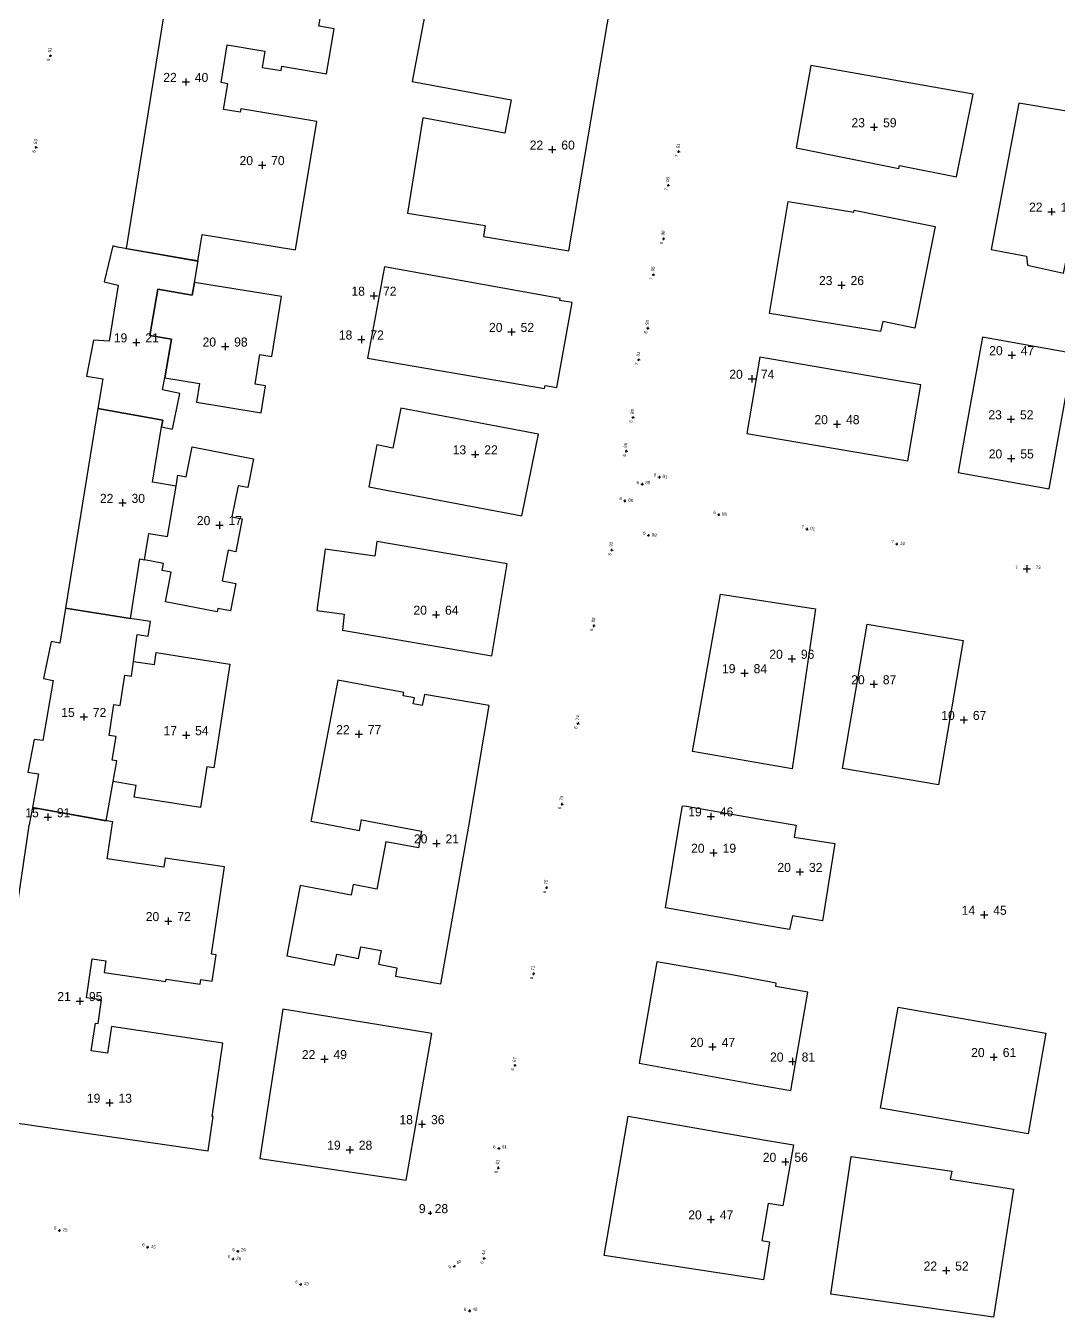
# Model space of a CAD drawing. Header units: inches. Extents: x 179019 to 255520, y 666000 to 809980.
# Drawn here: x 254936.8 to 255050.7, y 809316.3 to 809458.8 of the extents above; entities that cross this region are included whole.
import ezdxf
from ezdxf.enums import TextEntityAlignment as Align

# ---------------------------------------------------------------- set-up
doc = ezdxf.new("R2010")
doc.units = ezdxf.units.IN
doc.header["$MEASUREMENT"] = 0
for name, color, linetype in [('building levels', 6, 'Continuous'), ('orig buildings', 3, 'Continuous'), ('street levels', 5, 'Continuous')]:
    doc.layers.add(name, color=color, linetype=linetype)
doc.styles.add('hebtxt', font='hebtxt')

# ---------------------------------------------------------------- blocks, each defined once
blk = doc.blocks.new('1505')
for points in [[(-0.4, 0), (0.4, 0)], [(0, 0.4), (0, -0.4)]]:
    blk.add_lwpolyline(points)
at = {"style": 'hebtxt'}
blk.add_attdef('METER', text='', height=2, dxfattribs=at).set_placement((-1, 0), align=Align.RIGHT)
blk.add_attdef('CENTIMETER', (1, 0), '', height=2, dxfattribs=at)
blk = doc.blocks.new('1503')
for points in [[(-0.4, 0), (0.4, 0)], [(0, 0.4), (0, -0.4)]]:
    blk.add_lwpolyline(points)
at = {"style": 'hebtxt'}
blk.add_attdef('METER', text='', height=2, dxfattribs=at).set_placement((-1, 0), align=Align.RIGHT)
blk.add_attdef('CENTIMETER', (1, 0), '', height=2, dxfattribs=at)

msp = doc.modelspace()

# ---------------------------------------------------------------- linework, layer by layer
at = {"layer": 'orig buildings'}
for points, elevation in [([(255001.32, 809461.08), (254992.56, 809462.74), (254992.04, 809459.99), (254981.17, 809462.03), (254979.42, 809452.68), (254990.35, 809450.63), (254989.66, 809446.95), (254980.58, 809448.65), (254978.89, 809438.14), (254987.49, 809436.76), (254987.29, 809435.57), (254996.7, 809433.97)], 0.12), ([(255021.82, 809445.33), (255033.15, 809443.07), (255033.22, 809443.4), (255039.49, 809442.16), (255041.33, 809451.28), (255023.41, 809454.42), (255021.82, 809445.33)], 3.03), ([(255046.37, 809450.29), (255043.34, 809434.14), (255047.24, 809433.38), (255047.35, 809432.4), (255051.31, 809431.52), (255051.62, 809432.86), (255054, 809432.32), (255054.44, 809435.35), (255054.94, 809435.15), (255056.27, 809442.37), (255055.41, 809442.66), (255056.44, 809448.63), (255050.97, 809449.51), (255050.97, 809449.51), (255046.37, 809450.29)], 21.95), ([(255018.86, 809427.05), (255020.92, 809439.42), (255028.17, 809438.24), (255028.21, 809438.46), (255031.66, 809437.76), (255037.14, 809436.65), (255034.89, 809425.45), (255031.37, 809426.16), (255031.13, 809425.07), (255022.73, 809426.44), (255022.73, 809426.44), (255018.86, 809427.05)], 0.12), ([(255040.39, 809413.49), (255039.68, 809409.49), (255049.75, 809407.7), (255052.41, 809422.64), (255042.38, 809424.43), (255040.39, 809413.49)], 23.92), ([(255017.81, 809422.24), (255016.36, 809413.83), (255034.14, 809410.79), (255035.58, 809419.19)], 0.12), ([(254974.65, 809407.94), (254991.51, 809404.72), (254993.37, 809413.75), (254978.17, 809416.61), (254977.3, 809412.2), (254975.5, 809412.56), (254974.65, 809407.94)], 0.12), ([(254971.72, 809392.1), (254988.21, 809389.28), (254989.92, 809399.42), (254975.53, 809401.89), (254975.3, 809400.29), (254969.82, 809401.04), (254968.89, 809394.29), (254971.93, 809393.87), (254971.72, 809392.1)], 0.12), ([(255013.45, 809396.07), (255023.94, 809394.45), (255021.35, 809376.79), (255010.35, 809378.71)], 0.12), ([(255029.63, 809392.76), (255040.23, 809390.96), (255037.51, 809375.02), (255026.92, 809376.85), (255029.63, 809392.76)], 21.97), ([(254973.84, 809371.18), (254980.46, 809369.92), (254980.11, 809368.06), (254976.52, 809368.74), (254975.52, 809363.52), (254972.89, 809364.03), (254972.67, 809362.86), (254967.06, 809363.93), (254965.58, 809356.15), (254970.86, 809355.14), (254971.09, 809356.32), (254973.49, 809355.86), (254973.74, 809357.16), (254975.99, 809356.73), (254975.7, 809355.22), (254977.74, 809354.83), (254977.59, 809353.92), (254982.6, 809353.05), (254985.66, 809370.48), (254987.93, 809383.78), (254980.77, 809385.02), (254980.52, 809383.79), (254979.53, 809383.98), (254979.66, 809384.62), (254978.43, 809384.86), (254978.5, 809385.21), (254971.21, 809386.6), (254968.26, 809371.18), (254968.23, 809371.01), (254973.59, 809369.99), (254973.82, 809371.18), (254973.82, 809371.19), (254973.84, 809371.18), (254973.82, 809371.19), (254973.82, 809371.18)], 0.12), ([(254937.12, 809370.55), (254932.34, 809338.19), (254956.91, 809334.63), (254957.47, 809338.42), (254957.33, 809338.43), (254958.52, 809346.52), (254946.22, 809348.34), (254945.79, 809345.42), (254944, 809345.68), (254944.45, 809348.72), (254944.74, 809348.68), (254945.13, 809351.28), (254943.46, 809351.52), (254944.1, 809355.82), (254945.6, 809355.6), (254945.41, 809354.33), (254952.23, 809353.32), (254952.27, 809353.59), (254956, 809353.04), (254956.08, 809353.53), (254957.34, 809353.34), (254957.77, 809356.26), (254957.26, 809356.33), (254958.69, 809365.98), (254952.16, 809366.95), (254952.01, 809365.94), (254945.77, 809366.86), (254946.31, 809370.55), (254946.32, 809370.63), (254946.38, 809370.94), (254945.93, 809371.02), (254937.5, 809372.54), (254937.13, 809370.63)], 16.93), ([(255009.01, 809371.23), (255009.25, 809372.73), (255009.69, 809372.66), (255018.26, 809371.17), (255019.2, 809371.01), (255021.79, 809370.56), (255021.58, 809369.26), (255026.06, 809368.54), (255024.7, 809360.03), (255021.39, 809360.56), (255021.08, 809359.05), (255018.24, 809359.55), (255007.38, 809361.45), (255008.97, 809371.01)], 0.12), ([(255018.22, 809341.81), (255021.2, 809341.29), (255023.1, 809352.14), (255019.55, 809352.77), (255019.61, 809353.12), (255018.22, 809353.38), (255014.53, 809354.08), (255006.43, 809355.5), (255004.47, 809344.29), (255018.22, 809341.81)], 0.12), ([(254962.6, 809333.78), (254978.77, 809331.4), (254981.58, 809347.57), (254965.16, 809350.26), (254962.6, 809333.78)], 0.12), ([(255031.11, 809339.35), (255033.07, 809350.49), (255049.35, 809347.62), (255047.4, 809336.49), (255031.11, 809339.35)], 21.61), ([(255018.01, 809324.72), (255018.19, 809324.69), (255018.85, 809324.57), (255018.2, 809320.38), (255018.2, 809320.38), (255000.62, 809323.07), (255003.27, 809338.47), (255018.19, 809335.85), (255021.5, 809335.28), (255020.33, 809328.54), (255018.72, 809328.82), (255018.19, 809325.77), (255018.01, 809324.72)], 0.12), ([(255025.64, 809318.81), (255027.89, 809334.02), (255038.99, 809332.38), (255038.79, 809331.51), (255045.79, 809330.41), (255043.58, 809316.27), (255025.64, 809318.81)], 23.61)]:
    msp.add_lwpolyline(points, close=True, dxfattribs=dict(at, elevation=elevation))
msp.add_polyline3d([(254953.73, 809470.86, 0.12), (254947.86, 809434.24, -0.92), (254947.86, 809434.24, -0.92), (254955.75, 809432.84, -0.8), (254956.24, 809435.79, 0.41), (254966.54, 809434.07, -1.24), (254968.91, 809448.26, -1.29), (254960.51, 809449.66, -0.07), (254960.45, 809449.28, -0.09), (254958.6, 809449.59, 0.25), (254959.07, 809452.43, 0.42), (254958.32, 809452.56, 0.38), (254959.01, 809456.7, -0.57), (254963.15, 809456.01, -0.48), (254962.86, 809454.23, -1.61), (254964.94, 809453.88, -1.64), (254965.02, 809454.35, -0.02), (254969.98, 809453.53, -1.02), (254970.81, 809458.48, -0.99), (254969.11, 809458.77, -0.87), (254969.88, 809463.37, -0.93)], dxfattribs=at)
for points in [[(254952.12, 809419.96, 12.53), (254952.84, 809424.21, 13.96), (254950.45, 809424.62, 14.06), (254951.33, 809429.75, 13.97), (254955.14, 809429.09, 13.78), (254955.38, 809430.5, 13.16), (254955.79, 809432.86, 12.66), (254955.02, 809433, 13.79), (254946.9, 809434.39, 13.68), (254946.36, 809434.52, 11.39), (254945.42, 809430.54, 11.26), (254946.98, 809430.18, 12.57), (254945.97, 809423.99, 12.01), (254944.26, 809424.13, 11.03), (254943.46, 809420.14, 11.01), (254945.28, 809419.83, 12.03), (254944.71, 809416.57, 13.06), (254951.91, 809415.3, 14.78), (254951.76, 809414.55, 11.65), (254952.97, 809414.31, 11.51), (254953.76, 809418.24, 11.65), (254951.85, 809418.63, 11.65), (254952.12, 809419.96, 12.53)], [(254997.07, 809428.26, -0.48), (254995.73, 809428.5, -0.45), (254995.77, 809428.71, 0.12), (254976.35, 809432.23, 0.46), (254976.17, 809431.27, 0.27), (254975.36, 809426.84, -0.58), (254975.14, 809425.66, -0.8), (254974.5, 809422.13, -1.48), (254994.03, 809418.77, 0.12), (254994.09, 809419.11, -0.11), (254995.37, 809418.88, -0.59), (254997.07, 809428.26, -0.48)], [(254955.38, 809430.5, 13.16), (254955.14, 809429.09, 13.78), (254951.33, 809429.75, 13.97), (254950.45, 809424.62, 14.06), (254952.84, 809424.21, 13.96), (254952.12, 809419.96, 12.53), (254955.94, 809419.32, 13.6), (254955.6, 809417.27, 13.67), (254962.75, 809416.1, 13.56), (254963.23, 809419.07, 13.61), (254962.09, 809419.26, 13.57), (254962.62, 809422.55, 13.65), (254963.94, 809422.33, 13.54), (254965.01, 809428.94, 13.55), (254955.38, 809430.5, 13.16)], [(254941.15, 809394.52, 14.08), (254941.15, 809394.52, 14.08), (254948.32, 809393.38, 11.66), (254949.35, 809399.96, 14.94), (254949.87, 809399.87, 14.13), (254950.35, 809402.77, 15.18), (254952.41, 809402.43, 15.2), (254953.35, 809408, 14.35), (254950.76, 809408.43, 15), (254951.76, 809414.55, 14.81), (254951.91, 809415.3, 14.78), (254944.71, 809416.57, 13.06), (254941.15, 809394.52, 14.08)], [(254949.87, 809399.87, 14.13), (254950.35, 809402.77, 15.18), (254952.41, 809402.43, 15.2), (254953.35, 809408, 14.35), (254953.57, 809409.22, 13.91), (254954.48, 809409.04, 13.9), (254955.14, 809412.36, 13.78), (254960.57, 809411.29, 13.58), (254961.92, 809411.02, 12.34), (254961.28, 809407.84, 12.47), (254960.21, 809408.05, 13.73), (254959.53, 809404.6, 13.3), (254960.65, 809404.38, 12.28), (254959.94, 809400.76, 12.34), (254959.09, 809400.93, 13.55), (254958.43, 809397.56, 13.53), (254959.96, 809397.26, 12.32), (254959.37, 809394.23, 12.42), (254957.98, 809394.5, 12.44), (254957.9, 809394.11, 13.74), (254952.18, 809395.23, 13.78), (254952.82, 809398.49, 13.64), (254951.82, 809398.68, 13.64), (254951.97, 809399.46, 13.61), (254949.87, 809399.87, 14.13)], [(254948.66, 809388.66, 14.84), (254949.08, 809391.61, 14.11), (254950.29, 809391.43, 13.94), (254950.53, 809393.05, 13.91), (254948.5, 809393.36, 17.22), (254941.15, 809394.52, 14.08), (254940.52, 809390.68, 14.08), (254939.56, 809390.85, 14.02), (254938.73, 809386.78, 14.11), (254939.78, 809386.56, 14.14), (254938.65, 809379.91, 14.13), (254937.71, 809380.05, 14.08), (254936.99, 809376.43, 14.1), (254938.17, 809376.23, 14.1), (254937.5, 809372.54, 16.93), (254945.64, 809371.05, 14.27), (254946.42, 809375.4, 15.01), (254946.83, 809377.67, 15.83), (254946.32, 809377.75, 15.83), (254946.74, 809380.36, 16.84), (254945.96, 809380.49, 17.14), (254946.49, 809383.89, 17.18), (254947.19, 809383.79, 17.14), (254947.7, 809387.15, 15.8), (254948.42, 809387.04, 15.77), (254948.66, 809388.66, 14.84)], [(254957.53, 809376.9, 15.8), (254956.76, 809377.02, 15.91), (254956.06, 809372.53, 15.89), (254948.75, 809373.67, 15.81), (254948.97, 809374.97, 15.84), (254946.42, 809375.4, 15.01), (254946.83, 809377.67, 15.83), (254946.32, 809377.75, 15.83), (254946.74, 809380.36, 16.84), (254945.96, 809380.49, 17.14), (254946.49, 809383.89, 17.18), (254947.19, 809383.79, 17.14), (254947.7, 809387.15, 15.8), (254948.42, 809387.04, 15.77), (254948.66, 809388.66, 14.84), (254950.96, 809388.31, 15.81), (254951.16, 809389.63, 15.8), (254959.31, 809388.36, 15.66), (254957.53, 809376.9, 15.8)]]:
    msp.add_polyline3d(points, close=True, dxfattribs=at)

# ---------------------------------------------------------------- block references
at = {"layer": 'building levels'}
ref = msp.add_blockref('1505', (254954.43, 809452.62, 22.4), dxfattribs=at)
ref.add_attrib('METER', '22', dxfattribs={"layer": '0', "height": 1, "style": 'hebtxt'}).set_placement((254953.43, 809452.62, 22.4), align=Align.RIGHT)
ref.add_attrib('CENTIMETER', '40', (254955.43, 809452.62, 22.4), dxfattribs={"layer": '0', "height": 1, "style": 'hebtxt'})
ref = msp.add_blockref('1505', (255030.4, 809447.62, 23.59), dxfattribs=at)
ref.add_attrib('METER', '23', dxfattribs={"layer": '0', "height": 1, "style": 'hebtxt'}).set_placement((255029.4, 809447.62, 23.59), align=Align.RIGHT)
ref.add_attrib('CENTIMETER', '59', (255031.4, 809447.62, 23.59), dxfattribs={"layer": '0', "height": 1, "style": 'hebtxt'})
ref = msp.add_blockref('1505', (254994.88, 809445.15, 22.6), dxfattribs=at)
ref.add_attrib('METER', '22', dxfattribs={"layer": '0', "height": 1, "style": 'hebtxt'}).set_placement((254993.88, 809445.15, 22.6), align=Align.RIGHT)
ref.add_attrib('CENTIMETER', '60', (254995.88, 809445.15, 22.6), dxfattribs={"layer": '0', "height": 1, "style": 'hebtxt'})
ref = msp.add_blockref('1505', (254962.85, 809443.44, 20.7), dxfattribs=at)
ref.add_attrib('METER', '20', dxfattribs={"layer": '0', "height": 1, "style": 'hebtxt'}).set_placement((254961.85, 809443.44, 20.7), align=Align.RIGHT)
ref.add_attrib('CENTIMETER', '70', (254963.85, 809443.44, 20.7), dxfattribs={"layer": '0', "height": 1, "style": 'hebtxt'})
ref = msp.add_blockref('1505', (255050, 809438.3, 22.13), dxfattribs=at)
ref.add_attrib('METER', '22', dxfattribs={"layer": '0', "height": 1, "style": 'hebtxt'}).set_placement((255049, 809438.3, 22.13), align=Align.RIGHT)
ref.add_attrib('CENTIMETER', '13', (255051, 809438.3, 22.13), dxfattribs={"layer": '0', "height": 1, "style": 'hebtxt'})
ref = msp.add_blockref('1505', (255026.81, 809430.2, 23.26), dxfattribs=at)
ref.add_attrib('METER', '23', dxfattribs={"layer": '0', "height": 1, "style": 'hebtxt'}).set_placement((255025.81, 809430.2, 23.26), align=Align.RIGHT)
ref.add_attrib('CENTIMETER', '26', (255027.81, 809430.2, 23.26), dxfattribs={"layer": '0', "height": 1, "style": 'hebtxt'})
ref = msp.add_blockref('1505', (254975.2, 809429.02, 18.72), dxfattribs=at)
ref.add_attrib('METER', '18', dxfattribs={"layer": '0', "height": 1, "style": 'hebtxt'}).set_placement((254974.2, 809429.02, 18.72), align=Align.RIGHT)
ref.add_attrib('CENTIMETER', '72', (254976.2, 809429.02, 18.72), dxfattribs={"layer": '0', "height": 1, "style": 'hebtxt'})
ref = msp.add_blockref('1505', (254990.39, 809425.02, 20.52), dxfattribs=at)
ref.add_attrib('METER', '20', dxfattribs={"layer": '0', "height": 1, "style": 'hebtxt'}).set_placement((254989.39, 809425.02, 20.52), align=Align.RIGHT)
ref.add_attrib('CENTIMETER', '52', (254991.39, 809425.02, 20.52), dxfattribs={"layer": '0', "height": 1, "style": 'hebtxt'})
ref = msp.add_blockref('1505', (254948.97, 809423.87, 19.21), dxfattribs=at)
ref.add_attrib('METER', '19', dxfattribs={"layer": '0', "height": 1, "style": 'hebtxt'}).set_placement((254947.97, 809423.87, 19.21), align=Align.RIGHT)
ref.add_attrib('CENTIMETER', '21', (254949.97, 809423.87, 19.21), dxfattribs={"layer": '0', "height": 1, "style": 'hebtxt'})
ref = msp.add_blockref('1505', (254958.77, 809423.41, 20.98), dxfattribs=at)
ref.add_attrib('METER', '20', dxfattribs={"layer": '0', "height": 1, "style": 'hebtxt'}).set_placement((254957.77, 809423.41, 20.98), align=Align.RIGHT)
ref.add_attrib('CENTIMETER', '98', (254959.77, 809423.41, 20.98), dxfattribs={"layer": '0', "height": 1, "style": 'hebtxt'})
ref = msp.add_blockref('1505', (254973.81, 809424.19, 18.72), dxfattribs=at)
ref.add_attrib('METER', '18', dxfattribs={"layer": '0', "height": 1, "style": 'hebtxt'}).set_placement((254972.81, 809424.19, 18.72), align=Align.RIGHT)
ref.add_attrib('CENTIMETER', '72', (254974.81, 809424.19, 18.72), dxfattribs={"layer": '0', "height": 1, "style": 'hebtxt'})
ref = msp.add_blockref('1505', (255045.6, 809422.46, 20.47), dxfattribs=at)
ref.add_attrib('METER', '20', dxfattribs={"layer": '0', "height": 1, "style": 'hebtxt'}).set_placement((255044.6, 809422.46, 20.47), align=Align.RIGHT)
ref.add_attrib('CENTIMETER', '47', (255046.6, 809422.46, 20.47), dxfattribs={"layer": '0', "height": 1, "style": 'hebtxt'})
ref = msp.add_blockref('1505', (255016.91, 809419.85, 20.74), dxfattribs=at)
ref.add_attrib('METER', '20', dxfattribs={"layer": '0', "height": 1, "style": 'hebtxt'}).set_placement((255015.91, 809419.85, 20.74), align=Align.RIGHT)
ref.add_attrib('CENTIMETER', '74', (255017.91, 809419.85, 20.74), dxfattribs={"layer": '0', "height": 1, "style": 'hebtxt'})
ref = msp.add_blockref('1505', (255026.31, 809414.84, 20.48), dxfattribs=at)
ref.add_attrib('METER', '20', dxfattribs={"layer": '0', "height": 1, "style": 'hebtxt'}).set_placement((255025.31, 809414.84, 20.48), align=Align.RIGHT)
ref.add_attrib('CENTIMETER', '48', (255027.31, 809414.84, 20.48), dxfattribs={"layer": '0', "height": 1, "style": 'hebtxt'})
ref = msp.add_blockref('1505', (255045.51, 809415.38, 23.52), dxfattribs=at)
ref.add_attrib('METER', '23', dxfattribs={"layer": '0', "height": 1, "style": 'hebtxt'}).set_placement((255044.51, 809415.38, 23.52), align=Align.RIGHT)
ref.add_attrib('CENTIMETER', '52', (255046.51, 809415.38, 23.52), dxfattribs={"layer": '0', "height": 1, "style": 'hebtxt'})
ref = msp.add_blockref('1505', (254986.38, 809411.51, 13.22), dxfattribs=at)
ref.add_attrib('METER', '13', dxfattribs={"layer": '0', "height": 1, "style": 'hebtxt'}).set_placement((254985.38, 809411.51, 13.22), align=Align.RIGHT)
ref.add_attrib('CENTIMETER', '22', (254987.38, 809411.51, 13.22), dxfattribs={"layer": '0', "height": 1, "style": 'hebtxt'})
ref = msp.add_blockref('1505', (255045.55, 809411.06, 20.55), dxfattribs=at)
ref.add_attrib('METER', '20', dxfattribs={"layer": '0', "height": 1, "style": 'hebtxt'}).set_placement((255044.55, 809411.06, 20.55), align=Align.RIGHT)
ref.add_attrib('CENTIMETER', '55', (255046.55, 809411.06, 20.55), dxfattribs={"layer": '0', "height": 1, "style": 'hebtxt'})
ref = msp.add_blockref('1505', (254947.44, 809406.15, 22.3), dxfattribs=at)
ref.add_attrib('METER', '22', dxfattribs={"layer": '0', "height": 1, "style": 'hebtxt'}).set_placement((254946.44, 809406.15, 22.3), align=Align.RIGHT)
ref.add_attrib('CENTIMETER', '30', (254948.44, 809406.15, 22.3), dxfattribs={"layer": '0', "height": 1, "style": 'hebtxt'})
ref = msp.add_blockref('1505', (254958.14, 809403.7, 20.17), dxfattribs=at)
ref.add_attrib('METER', '20', dxfattribs={"layer": '0', "height": 1, "style": 'hebtxt'}).set_placement((254957.14, 809403.7, 20.17), align=Align.RIGHT)
ref.add_attrib('CENTIMETER', '17', (254959.14, 809403.7, 20.17), dxfattribs={"layer": '0', "height": 1, "style": 'hebtxt'})
ref = msp.add_blockref('1505', (254982.05, 809393.81, 20.64), dxfattribs=at)
ref.add_attrib('METER', '20', dxfattribs={"layer": '0', "height": 1, "style": 'hebtxt'}).set_placement((254981.05, 809393.81, 20.64), align=Align.RIGHT)
ref.add_attrib('CENTIMETER', '64', (254983.05, 809393.81, 20.64), dxfattribs={"layer": '0', "height": 1, "style": 'hebtxt'})
ref = msp.add_blockref('1505', (255021.33, 809388.94, 20.96), dxfattribs=at)
ref.add_attrib('METER', '20', dxfattribs={"layer": '0', "height": 1, "style": 'hebtxt'}).set_placement((255020.33, 809388.94, 20.96), align=Align.RIGHT)
ref.add_attrib('CENTIMETER', '96', (255022.33, 809388.94, 20.96), dxfattribs={"layer": '0', "height": 1, "style": 'hebtxt'})
ref = msp.add_blockref('1505', (255016.11, 809387.35, 19.84), dxfattribs=at)
ref.add_attrib('METER', '19', dxfattribs={"layer": '0', "height": 1, "style": 'hebtxt'}).set_placement((255015.11, 809387.35, 19.84), align=Align.RIGHT)
ref.add_attrib('CENTIMETER', '84', (255017.11, 809387.35, 19.84), dxfattribs={"layer": '0', "height": 1, "style": 'hebtxt'})
ref = msp.add_blockref('1505', (255030.37, 809386.13, 20.87), dxfattribs=at)
ref.add_attrib('METER', '20', dxfattribs={"layer": '0', "height": 1, "style": 'hebtxt'}).set_placement((255029.37, 809386.13, 20.87), align=Align.RIGHT)
ref.add_attrib('CENTIMETER', '87', (255031.37, 809386.13, 20.87), dxfattribs={"layer": '0', "height": 1, "style": 'hebtxt'})
ref = msp.add_blockref('1505', (254943.17, 809382.52, 15.72), dxfattribs=at)
ref.add_attrib('METER', '15', dxfattribs={"layer": '0', "height": 1, "style": 'hebtxt'}).set_placement((254942.17, 809382.52, 15.72), align=Align.RIGHT)
ref.add_attrib('CENTIMETER', '72', (254944.17, 809382.52, 15.72), dxfattribs={"layer": '0', "height": 1, "style": 'hebtxt'})
ref = msp.add_blockref('1505', (255040.31, 809382.19, 10.67), dxfattribs=at)
ref.add_attrib('METER', '10', dxfattribs={"layer": '0', "height": 1, "style": 'hebtxt'}).set_placement((255039.31, 809382.19, 10.67), align=Align.RIGHT)
ref.add_attrib('CENTIMETER', '67', (255041.31, 809382.19, 10.67), dxfattribs={"layer": '0', "height": 1, "style": 'hebtxt'})
ref = msp.add_blockref('1505', (254954.46, 809380.51, 17.54), dxfattribs=at)
ref.add_attrib('METER', '17', dxfattribs={"layer": '0', "height": 1, "style": 'hebtxt'}).set_placement((254953.46, 809380.51, 17.54), align=Align.RIGHT)
ref.add_attrib('CENTIMETER', '54', (254955.46, 809380.51, 17.54), dxfattribs={"layer": '0', "height": 1, "style": 'hebtxt'})
ref = msp.add_blockref('1505', (254973.52, 809380.62, 22.77), dxfattribs=at)
ref.add_attrib('METER', '22', dxfattribs={"layer": '0', "height": 1, "style": 'hebtxt'}).set_placement((254972.52, 809380.62, 22.77), align=Align.RIGHT)
ref.add_attrib('CENTIMETER', '77', (254974.52, 809380.62, 22.77), dxfattribs={"layer": '0', "height": 1, "style": 'hebtxt'})
ref = msp.add_blockref('1505', (254939.2, 809371.45, 15.91), dxfattribs=at)
ref.add_attrib('METER', '15', dxfattribs={"layer": '0', "height": 1, "style": 'hebtxt'}).set_placement((254938.2, 809371.45, 15.91), align=Align.RIGHT)
ref.add_attrib('CENTIMETER', '91', (254940.2, 809371.45, 15.91), dxfattribs={"layer": '0', "height": 1, "style": 'hebtxt'})
ref = msp.add_blockref('1505', (255012.38, 809371.55, 19.46), dxfattribs=at)
ref.add_attrib('METER', '19', dxfattribs={"layer": '0', "height": 1, "style": 'hebtxt'}).set_placement((255011.38, 809371.55, 19.46), align=Align.RIGHT)
ref.add_attrib('CENTIMETER', '46', (255013.38, 809371.55, 19.46), dxfattribs={"layer": '0', "height": 1, "style": 'hebtxt'})
ref = msp.add_blockref('1505', (254982.1, 809368.56, 20.21), dxfattribs=at)
ref.add_attrib('METER', '20', dxfattribs={"layer": '0', "height": 1, "style": 'hebtxt'}).set_placement((254981.1, 809368.56, 20.21), align=Align.RIGHT)
ref.add_attrib('CENTIMETER', '21', (254983.1, 809368.56, 20.21), dxfattribs={"layer": '0', "height": 1, "style": 'hebtxt'})
ref = msp.add_blockref('1505', (255012.69, 809367.53, 20.19), dxfattribs=at)
ref.add_attrib('METER', '20', dxfattribs={"layer": '0', "height": 1, "style": 'hebtxt'}).set_placement((255011.69, 809367.53, 20.19), align=Align.RIGHT)
ref.add_attrib('CENTIMETER', '19', (255013.69, 809367.53, 20.19), dxfattribs={"layer": '0', "height": 1, "style": 'hebtxt'})
ref = msp.add_blockref('1505', (255022.22, 809365.41, 20.32), dxfattribs=at)
ref.add_attrib('METER', '20', dxfattribs={"layer": '0', "height": 1, "style": 'hebtxt'}).set_placement((255021.22, 809365.41, 20.32), align=Align.RIGHT)
ref.add_attrib('CENTIMETER', '32', (255023.22, 809365.41, 20.32), dxfattribs={"layer": '0', "height": 1, "style": 'hebtxt'})
ref = msp.add_blockref('1505', (255042.56, 809360.68, 14.45), dxfattribs=at)
ref.add_attrib('METER', '14', dxfattribs={"layer": '0', "height": 1, "style": 'hebtxt'}).set_placement((255041.56, 809360.68, 14.45), align=Align.RIGHT)
ref.add_attrib('CENTIMETER', '45', (255043.56, 809360.68, 14.45), dxfattribs={"layer": '0', "height": 1, "style": 'hebtxt'})
ref = msp.add_blockref('1505', (254952.5, 809359.99, 20.72), dxfattribs=at)
ref.add_attrib('METER', '20', dxfattribs={"layer": '0', "height": 1, "style": 'hebtxt'}).set_placement((254951.5, 809359.99, 20.72), align=Align.RIGHT)
ref.add_attrib('CENTIMETER', '72', (254953.5, 809359.99, 20.72), dxfattribs={"layer": '0', "height": 1, "style": 'hebtxt'})
ref = msp.add_blockref('1505', (254942.74, 809351.16, 21.95), dxfattribs=at)
ref.add_attrib('METER', '21', dxfattribs={"layer": '0', "height": 1, "style": 'hebtxt'}).set_placement((254941.74, 809351.16, 21.95), align=Align.RIGHT)
ref.add_attrib('CENTIMETER', '95', (254943.74, 809351.16, 21.95), dxfattribs={"layer": '0', "height": 1, "style": 'hebtxt'})
ref = msp.add_blockref('1505', (255012.58, 809346.1, 20.47), dxfattribs=at)
ref.add_attrib('METER', '20', dxfattribs={"layer": '0', "height": 1, "style": 'hebtxt'}).set_placement((255011.58, 809346.1, 20.47), align=Align.RIGHT)
ref.add_attrib('CENTIMETER', '47', (255013.58, 809346.1, 20.47), dxfattribs={"layer": '0', "height": 1, "style": 'hebtxt'})
ref = msp.add_blockref('1505', (254969.73, 809344.75, 22.49), dxfattribs=at)
ref.add_attrib('METER', '22', dxfattribs={"layer": '0', "height": 1, "style": 'hebtxt'}).set_placement((254968.73, 809344.75, 22.49), align=Align.RIGHT)
ref.add_attrib('CENTIMETER', '49', (254970.73, 809344.75, 22.49), dxfattribs={"layer": '0', "height": 1, "style": 'hebtxt'})
ref = msp.add_blockref('1505', (255043.61, 809344.98, 20.61), dxfattribs=at)
ref.add_attrib('METER', '20', dxfattribs={"layer": '0', "height": 1, "style": 'hebtxt'}).set_placement((255042.61, 809344.98, 20.61), align=Align.RIGHT)
ref.add_attrib('CENTIMETER', '61', (255044.61, 809344.98, 20.61), dxfattribs={"layer": '0', "height": 1, "style": 'hebtxt'})
ref = msp.add_blockref('1505', (255021.41, 809344.48, 20.81), dxfattribs=at)
ref.add_attrib('METER', '20', dxfattribs={"layer": '0', "height": 1, "style": 'hebtxt'}).set_placement((255020.41, 809344.48, 20.81), align=Align.RIGHT)
ref.add_attrib('CENTIMETER', '81', (255022.41, 809344.48, 20.81), dxfattribs={"layer": '0', "height": 1, "style": 'hebtxt'})
ref = msp.add_blockref('1505', (254946, 809339.93, 19.13), dxfattribs=at)
ref.add_attrib('METER', '19', dxfattribs={"layer": '0', "height": 1, "style": 'hebtxt'}).set_placement((254945, 809339.93, 19.13), align=Align.RIGHT)
ref.add_attrib('CENTIMETER', '13', (254947, 809339.93, 19.13), dxfattribs={"layer": '0', "height": 1, "style": 'hebtxt'})
ref = msp.add_blockref('1505', (254980.5, 809337.57, 18.36), dxfattribs=at)
ref.add_attrib('METER', '18', dxfattribs={"layer": '0', "height": 1, "style": 'hebtxt'}).set_placement((254979.5, 809337.57, 18.36), align=Align.RIGHT)
ref.add_attrib('CENTIMETER', '36', (254981.5, 809337.57, 18.36), dxfattribs={"layer": '0', "height": 1, "style": 'hebtxt'})
ref = msp.add_blockref('1505', (254972.53, 809334.75, 19.28), dxfattribs=at)
ref.add_attrib('METER', '19', dxfattribs={"layer": '0', "height": 1, "style": 'hebtxt'}).set_placement((254971.53, 809334.75, 19.28), align=Align.RIGHT)
ref.add_attrib('CENTIMETER', '28', (254973.53, 809334.75, 19.28), dxfattribs={"layer": '0', "height": 1, "style": 'hebtxt'})
ref = msp.add_blockref('1505', (255020.61, 809333.42, 20.56), dxfattribs=at)
ref.add_attrib('METER', '20', dxfattribs={"layer": '0', "height": 1, "style": 'hebtxt'}).set_placement((255019.61, 809333.41, 20.56), align=Align.RIGHT)
ref.add_attrib('CENTIMETER', '56', (255021.61, 809333.41, 20.56), dxfattribs={"layer": '0', "height": 1, "style": 'hebtxt'})
at = {"layer": 'building levels', "xscale": 0.5, "yscale": 0.5, "zscale": 0.5}
msp.add_blockref('1505', (254981.4, 809327.75, 9.28), dxfattribs=at).add_auto_attribs({'METER': '9', 'CENTIMETER': '28'})
at = {"layer": 'building levels'}
ref = msp.add_blockref('1505', (255012.38, 809327.05, 20.47), dxfattribs=at)
ref.add_attrib('METER', '20', dxfattribs={"layer": '0', "height": 1, "style": 'hebtxt'}).set_placement((255011.38, 809327.05, 20.47), align=Align.RIGHT)
ref.add_attrib('CENTIMETER', '47', (255013.38, 809327.05, 20.47), dxfattribs={"layer": '0', "height": 1, "style": 'hebtxt'})
ref = msp.add_blockref('1505', (255038.36, 809321.41, 22.52), dxfattribs=at)
ref.add_attrib('METER', '22', dxfattribs={"layer": '0', "height": 1, "style": 'hebtxt'}).set_placement((255037.36, 809321.41, 22.52), align=Align.RIGHT)
ref.add_attrib('CENTIMETER', '52', (255039.36, 809321.41, 22.52), dxfattribs={"layer": '0', "height": 1, "style": 'hebtxt'})
at = {"layer": 'street levels'}
ref = msp.add_blockref('1503', (254939.5, 809455.52, 6.64), dxfattribs=dict(at, xscale=0.35, yscale=0.35, zscale=0.35, rotation=81.0429258857446))
ref.add_attrib('METER', '6', dxfattribs={"layer": '0', "height": 0.35, "rotation": 81.0429, "style": 'hebtxt'}).set_placement((254939.44, 809455.18, 6.64), align=Align.RIGHT)
ref.add_attrib('CENTIMETER', '51', (254939.55, 809455.87, 6.64), dxfattribs={"layer": '0', "height": 0.35, "rotation": 81.0429, "style": 'hebtxt'})
ref = msp.add_blockref('1503', (254937.91, 809445.4, 6.65), dxfattribs=dict(at, xscale=0.35, yscale=0.35, zscale=0.35, rotation=81.0429258857446))
ref.add_attrib('METER', '6', dxfattribs={"layer": '0', "height": 0.35, "rotation": 81.0429, "style": 'hebtxt'}).set_placement((254937.86, 809445.06, 6.65), align=Align.RIGHT)
ref.add_attrib('CENTIMETER', '53', (254937.97, 809445.75, 6.65), dxfattribs={"layer": '0', "height": 0.35, "rotation": 81.0429, "style": 'hebtxt'})
ref = msp.add_blockref('1503', (255008.85, 809444.92, 19.73), dxfattribs=dict(at, xscale=0.35, yscale=0.35, zscale=0.35, rotation=81.15162535510075))
ref.add_attrib('METER', '7', dxfattribs={"layer": '0', "height": 0.35, "rotation": 81.1516, "style": 'hebtxt'}).set_placement((255008.8, 809444.58, 19.73), align=Align.RIGHT)
ref.add_attrib('CENTIMETER', '01', (255008.91, 809445.27, 19.73), dxfattribs={"layer": '0', "height": 0.35, "rotation": 81.1516, "style": 'hebtxt'})
ref = msp.add_blockref('1503', (255007.69, 809441.21, 6.98), dxfattribs=dict(at, xscale=0.35, yscale=0.35, zscale=0.35, rotation=80.02194812452785))
ref.add_attrib('METER', '7', dxfattribs={"layer": '0', "height": 0.35, "rotation": 80.0219, "style": 'hebtxt'}).set_placement((255007.63, 809440.86, 6.98), align=Align.RIGHT)
ref.add_attrib('CENTIMETER', '08', (255007.76, 809441.55, 6.98), dxfattribs={"layer": '0', "height": 0.35, "rotation": 80.0219, "style": 'hebtxt'})
ref = msp.add_blockref('1503', (255007.18, 809435.31, 19.73), dxfattribs=dict(at, xscale=0.35, yscale=0.35, zscale=0.35, rotation=81.15162535510075))
ref.add_attrib('METER', '6', dxfattribs={"layer": '0', "height": 0.35, "rotation": 81.1516, "style": 'hebtxt'}).set_placement((255007.13, 809434.97, 19.73), align=Align.RIGHT)
ref.add_attrib('CENTIMETER', '98', (255007.24, 809435.66, 19.73), dxfattribs={"layer": '0', "height": 0.35, "rotation": 81.1516, "style": 'hebtxt'})
ref = msp.add_blockref('1503', (255006.06, 809431.35, 6.95), dxfattribs=dict(at, xscale=0.35, yscale=0.35, zscale=0.35, rotation=80.44131485113076))
ref.add_attrib('METER', '7', dxfattribs={"layer": '0', "height": 0.35, "rotation": 80.4413, "style": 'hebtxt'}).set_placement((255006, 809431, 6.95), align=Align.RIGHT)
ref.add_attrib('CENTIMETER', '05', (255006.12, 809431.69, 6.95), dxfattribs={"layer": '0', "height": 0.35, "rotation": 80.4413, "style": 'hebtxt'})
ref = msp.add_blockref('1503', (255005.44, 809425.44, 19.73), dxfattribs=dict(at, xscale=0.35, yscale=0.35, zscale=0.35, rotation=81.15162535510075))
ref.add_attrib('METER', '6', dxfattribs={"layer": '0', "height": 0.35, "rotation": 81.1516, "style": 'hebtxt'}).set_placement((255005.39, 809425.09, 19.73), align=Align.RIGHT)
ref.add_attrib('CENTIMETER', '93', (255005.5, 809425.78, 19.73), dxfattribs={"layer": '0', "height": 0.35, "rotation": 81.1516, "style": 'hebtxt'})
ref = msp.add_blockref('1503', (255004.44, 809421.96, 6.91), dxfattribs=dict(at, xscale=0.35, yscale=0.35, zscale=0.35, rotation=80.68568171602034))
ref.add_attrib('METER', '7', dxfattribs={"layer": '0', "height": 0.35, "rotation": 80.6857, "style": 'hebtxt'}).set_placement((255004.38, 809421.61, 6.91), align=Align.RIGHT)
ref.add_attrib('CENTIMETER', '01', (255004.5, 809422.3, 6.91), dxfattribs={"layer": '0', "height": 0.35, "rotation": 80.6857, "style": 'hebtxt'})
ref = msp.add_blockref('1503', (255003.81, 809415.59, 19.73), dxfattribs=dict(at, xscale=0.35, yscale=0.35, zscale=0.35, rotation=81.15162535510075))
ref.add_attrib('METER', '6', dxfattribs={"layer": '0', "height": 0.35, "rotation": 81.1516, "style": 'hebtxt'}).set_placement((255003.75, 809415.25, 19.73), align=Align.RIGHT)
ref.add_attrib('CENTIMETER', '89', (255003.86, 809415.94, 19.73), dxfattribs={"layer": '0', "height": 0.35, "rotation": 81.1516, "style": 'hebtxt'})
ref = msp.add_blockref('1503', (255003.07, 809411.87, 6.85), dxfattribs=dict(at, xscale=0.3499999999999999, yscale=0.3499999999999999, zscale=0.3499999999999999, rotation=83.84265746890846))
ref.add_attrib('METER', '6', dxfattribs={"layer": '0', "height": 0.35, "rotation": 83.8427, "style": 'hebtxt'}).set_placement((255003.03, 809411.52, 6.85), align=Align.RIGHT)
ref.add_attrib('CENTIMETER', '96', (255003.11, 809412.22, 6.85), dxfattribs={"layer": '0', "height": 0.35, "rotation": 83.8427, "style": 'hebtxt'})
ref = msp.add_blockref('1503', (255004.81, 809408.23, 6.78), dxfattribs=dict(at, xscale=0.35, yscale=0.35, zscale=0.35, rotation=0.017923327885357))
ref.add_attrib('METER', '6', dxfattribs={"layer": '0', "height": 0.35, "rotation": 0.0179, "style": 'hebtxt'}).set_placement((255004.46, 809408.22, 6.78), align=Align.RIGHT)
ref.add_attrib('CENTIMETER', '88', (255005.16, 809408.22, 6.78), dxfattribs={"layer": '0', "height": 0.35, "rotation": 0.0179, "style": 'hebtxt'})
ref = msp.add_blockref('1503', (255006.69, 809409, 20.07), dxfattribs=dict(at, xscale=0.35, yscale=0.35, zscale=0.35, rotation=350.2351785494646))
ref.add_attrib('METER', '6', dxfattribs={"layer": '0', "height": 0.35, "rotation": 350.2352, "style": 'hebtxt'}).set_placement((255006.34, 809409.06, 20.07), align=Align.RIGHT)
ref.add_attrib('CENTIMETER', '81', (255007.03, 809408.94, 20.07), dxfattribs={"layer": '0', "height": 0.35, "rotation": 350.2352, "style": 'hebtxt'})
ref = msp.add_blockref('1503', (255002.88, 809406.38, 20.07), dxfattribs=dict(at, xscale=0.35, yscale=0.35, zscale=0.35, rotation=350.2351785494646))
ref.add_attrib('METER', '6', dxfattribs={"layer": '0', "height": 0.35, "rotation": 350.2352, "style": 'hebtxt'}).set_placement((255002.54, 809406.44, 20.07), align=Align.RIGHT)
ref.add_attrib('CENTIMETER', '88', (255003.23, 809406.32, 20.07), dxfattribs={"layer": '0', "height": 0.35, "rotation": 350.2352, "style": 'hebtxt'})
ref = msp.add_blockref('1503', (255013.25, 809404.86, 20.07), dxfattribs=dict(at, xscale=0.35, yscale=0.35, zscale=0.35, rotation=350.2351785494646))
ref.add_attrib('METER', '6', dxfattribs={"layer": '0', "height": 0.35, "rotation": 350.2352, "style": 'hebtxt'}).set_placement((255012.91, 809404.92, 20.07), align=Align.RIGHT)
ref.add_attrib('CENTIMETER', '88', (255013.6, 809404.8, 20.07), dxfattribs={"layer": '0', "height": 0.35, "rotation": 350.2352, "style": 'hebtxt'})
ref = msp.add_blockref('1503', (255005.49, 809402.57, 20.07), dxfattribs=dict(at, xscale=0.35, yscale=0.35, zscale=0.35, rotation=349.0060019143982))
ref.add_attrib('METER', '6', dxfattribs={"layer": '0', "height": 0.35, "rotation": 349.006, "style": 'hebtxt'}).set_placement((255005.15, 809402.63, 20.07), align=Align.RIGHT)
ref.add_attrib('CENTIMETER', '88', (255005.84, 809402.5, 20.07), dxfattribs={"layer": '0', "height": 0.35, "rotation": 349.006, "style": 'hebtxt'})
ref = msp.add_blockref('1503', (255022.99, 809403.25, 20.07), dxfattribs=dict(at, xscale=0.35, yscale=0.35, zscale=0.35, rotation=350.2351785494646))
ref.add_attrib('METER', '7', dxfattribs={"layer": '0', "height": 0.35, "rotation": 350.2352, "style": 'hebtxt'}).set_placement((255022.64, 809403.31, 20.07), align=Align.RIGHT)
ref.add_attrib('CENTIMETER', '01', (255023.33, 809403.19, 20.07), dxfattribs={"layer": '0', "height": 0.35, "rotation": 350.2352, "style": 'hebtxt'})
ref = msp.add_blockref('1503', (255001.46, 809400.95, 6.81), dxfattribs=dict(at, xscale=0.3499999999999999, yscale=0.3499999999999999, zscale=0.3499999999999999, rotation=83.35907191355815))
ref.add_attrib('METER', '6', dxfattribs={"layer": '0', "height": 0.35, "rotation": 83.3591, "style": 'hebtxt'}).set_placement((255001.42, 809400.6, 6.81), align=Align.RIGHT)
ref.add_attrib('CENTIMETER', '92', (255001.51, 809401.3, 6.81), dxfattribs={"layer": '0', "height": 0.35, "rotation": 83.3591, "style": 'hebtxt'})
ref = msp.add_blockref('1503', (255032.89, 809401.62, 20.07), dxfattribs=dict(at, xscale=0.35, yscale=0.35, zscale=0.35, rotation=350.2351785494646))
ref.add_attrib('METER', '7', dxfattribs={"layer": '0', "height": 0.35, "rotation": 350.2352, "style": 'hebtxt'}).set_placement((255032.55, 809401.68, 20.07), align=Align.RIGHT)
ref.add_attrib('CENTIMETER', '14', (255033.24, 809401.56, 20.07), dxfattribs={"layer": '0', "height": 0.35, "rotation": 350.2352, "style": 'hebtxt'})
ref = msp.add_blockref('1503', (255047.26, 809398.88, 7.73), dxfattribs=at)
ref.add_attrib('METER', '7', dxfattribs={"layer": '0', "height": 0.35, "style": 'hebtxt'}).set_placement((255046.26, 809398.87, 7.73), align=Align.RIGHT)
ref.add_attrib('CENTIMETER', '73', (255048.26, 809398.87, 7.73), dxfattribs={"layer": '0', "height": 0.35, "style": 'hebtxt'})
ref = msp.add_blockref('1503', (254999.49, 809392.59, 6.78), dxfattribs=dict(at, xscale=0.35, yscale=0.35, zscale=0.35, rotation=79.38560050429781))
ref.add_attrib('METER', '6', dxfattribs={"layer": '0', "height": 0.35, "rotation": 79.3856, "style": 'hebtxt'}).set_placement((254999.42, 809392.25, 6.78), align=Align.RIGHT)
ref.add_attrib('CENTIMETER', '88', (254999.55, 809392.94, 6.78), dxfattribs={"layer": '0', "height": 0.35, "rotation": 79.3856, "style": 'hebtxt'})
ref = msp.add_blockref('1503', (254997.74, 809381.8, 19.77), dxfattribs=dict(at, xscale=0.35, yscale=0.35, zscale=0.35, rotation=80.13657758695659))
ref.add_attrib('METER', '6', dxfattribs={"layer": '0', "height": 0.35, "rotation": 80.1366, "style": 'hebtxt'}).set_placement((254997.68, 809381.46, 19.77), align=Align.RIGHT)
ref.add_attrib('CENTIMETER', '74', (254997.8, 809382.15, 19.77), dxfattribs={"layer": '0', "height": 0.35, "rotation": 80.1366, "style": 'hebtxt'})
ref = msp.add_blockref('1503', (254995.95, 809372.9, 6.68), dxfattribs=dict(at, xscale=0.35, yscale=0.35, zscale=0.35, rotation=79.45800885983876))
ref.add_attrib('METER', '6', dxfattribs={"layer": '0', "height": 0.35, "rotation": 79.458, "style": 'hebtxt'}).set_placement((254995.89, 809372.56, 6.68), align=Align.RIGHT)
ref.add_attrib('CENTIMETER', '79', (254996.02, 809373.25, 6.68), dxfattribs={"layer": '0', "height": 0.35, "rotation": 79.458, "style": 'hebtxt'})
ref = msp.add_blockref('1503', (254994.26, 809363.67, 6.65), dxfattribs=dict(at, xscale=0.35, yscale=0.35, zscale=0.35, rotation=81.40451022182759))
ref.add_attrib('METER', '6', dxfattribs={"layer": '0', "height": 0.35, "rotation": 81.4045, "style": 'hebtxt'}).set_placement((254994.2, 809363.32, 6.65), align=Align.RIGHT)
ref.add_attrib('CENTIMETER', '75', (254994.31, 809364.01, 6.65), dxfattribs={"layer": '0', "height": 0.35, "rotation": 81.4045, "style": 'hebtxt'})
ref = msp.add_blockref('1503', (254992.83, 809354.17, 6.61), dxfattribs=dict(at, xscale=0.35, yscale=0.35, zscale=0.35, rotation=82.37985354875569))
ref.add_attrib('METER', '6', dxfattribs={"layer": '0', "height": 0.35, "rotation": 82.3799, "style": 'hebtxt'}).set_placement((254992.78, 809353.82, 6.61), align=Align.RIGHT)
ref.add_attrib('CENTIMETER', '71', (254992.88, 809354.51, 6.61), dxfattribs={"layer": '0', "height": 0.35, "rotation": 82.3799, "style": 'hebtxt'})
ref = msp.add_blockref('1503', (254990.76, 809344.06, 6.57), dxfattribs=dict(at, xscale=0.35, yscale=0.35, zscale=0.35, rotation=78.7652279850685))
ref.add_attrib('METER', '6', dxfattribs={"layer": '0', "height": 0.35, "rotation": 78.7652, "style": 'hebtxt'}).set_placement((254990.69, 809343.72, 6.57), align=Align.RIGHT)
ref.add_attrib('CENTIMETER', '67', (254990.83, 809344.4, 6.57), dxfattribs={"layer": '0', "height": 0.35, "rotation": 78.7652, "style": 'hebtxt'})
ref = msp.add_blockref('1503', (254988.98, 809334.9, 6.5), dxfattribs=dict(at, xscale=0.35, yscale=0.35, zscale=0.35, rotation=0.017923327885357))
ref.add_attrib('METER', '6', dxfattribs={"layer": '0', "height": 0.35, "rotation": 0.0179, "style": 'hebtxt'}).set_placement((254988.63, 809334.9, 6.5), align=Align.RIGHT)
ref.add_attrib('CENTIMETER', '61', (254989.33, 809334.9, 6.5), dxfattribs={"layer": '0', "height": 0.35, "rotation": 0.0179, "style": 'hebtxt'})
ref = msp.add_blockref('1503', (254988.93, 809332.75, 6.5), dxfattribs=dict(at, xscale=0.35, yscale=0.35, zscale=0.35, rotation=82.10286530058399))
ref.add_attrib('METER', '6', dxfattribs={"layer": '0', "height": 0.35, "rotation": 82.1029, "style": 'hebtxt'}).set_placement((254988.88, 809332.4, 6.5), align=Align.RIGHT)
ref.add_attrib('CENTIMETER', '61', (254988.98, 809333.1, 6.5), dxfattribs={"layer": '0', "height": 0.35, "rotation": 82.1029, "style": 'hebtxt'})
ref = msp.add_blockref('1503', (254940.47, 809325.84, 6.04), dxfattribs=dict(at, xscale=0.35, yscale=0.35, zscale=0.35, rotation=349.8312133229693))
ref.add_attrib('METER', '6', dxfattribs={"layer": '0', "height": 0.35, "rotation": 349.8312, "style": 'hebtxt'}).set_placement((254940.13, 809325.9, 6.04), align=Align.RIGHT)
ref.add_attrib('CENTIMETER', '15', (254940.82, 809325.78, 6.04), dxfattribs={"layer": '0', "height": 0.35, "rotation": 349.8312, "style": 'hebtxt'})
ref = msp.add_blockref('1503', (254950.21, 809324, 6.04), dxfattribs=dict(at, xscale=0.35, yscale=0.35, zscale=0.35, rotation=348.219646363353))
ref.add_attrib('METER', '6', dxfattribs={"layer": '0', "height": 0.35, "rotation": 348.2196, "style": 'hebtxt'}).set_placement((254949.86, 809324.07, 6.04), align=Align.RIGHT)
ref.add_attrib('CENTIMETER', '15', (254950.55, 809323.93, 6.04), dxfattribs={"layer": '0', "height": 0.35, "rotation": 348.2196, "style": 'hebtxt'})
ref = msp.add_blockref('1503', (254959.65, 809322.69, 6.14), dxfattribs=dict(at, xscale=0.35, yscale=0.35, zscale=0.35, rotation=350.149707776821))
ref.add_attrib('METER', '6', dxfattribs={"layer": '0', "height": 0.35, "rotation": 350.1497, "style": 'hebtxt'}).set_placement((254959.31, 809322.75, 6.14), align=Align.RIGHT)
ref.add_attrib('CENTIMETER', '25', (254959.99, 809322.63, 6.14), dxfattribs={"layer": '0', "height": 0.35, "rotation": 350.1497, "style": 'hebtxt'})
ref = msp.add_blockref('1503', (254960.18, 809323.54, 6.16), dxfattribs=dict(at, xscale=0.35, yscale=0.35, zscale=0.35, rotation=0.017923327885357))
ref.add_attrib('METER', '6', dxfattribs={"layer": '0', "height": 0.35, "rotation": 0.0179, "style": 'hebtxt'}).set_placement((254959.83, 809323.54, 6.16), align=Align.RIGHT)
ref.add_attrib('CENTIMETER', '26', (254960.53, 809323.54, 6.16), dxfattribs={"layer": '0', "height": 0.35, "rotation": 0.0179, "style": 'hebtxt'})
ref = msp.add_blockref('1503', (254987.37, 809322.76, 19.77), dxfattribs=dict(at, xscale=0.35, yscale=0.35, zscale=0.35, rotation=80.13657758695659))
ref.add_attrib('METER', '6', dxfattribs={"layer": '0', "height": 0.35, "rotation": 80.1366, "style": 'hebtxt'}).set_placement((254987.31, 809322.41, 19.77), align=Align.RIGHT)
ref.add_attrib('CENTIMETER', '44', (254987.43, 809323.1, 19.77), dxfattribs={"layer": '0', "height": 0.35, "rotation": 80.1366, "style": 'hebtxt'})
ref = msp.add_blockref('1503', (254984.08, 809321.9, 19.77), dxfattribs=dict(at, xscale=0.35, yscale=0.35, zscale=0.35, rotation=27.34630528348762))
ref.add_attrib('METER', '6', dxfattribs={"layer": '0', "height": 0.35, "rotation": 27.3463, "style": 'hebtxt'}).set_placement((254983.77, 809321.74, 19.77), align=Align.RIGHT)
ref.add_attrib('CENTIMETER', '40', (254984.4, 809322.06, 19.77), dxfattribs={"layer": '0', "height": 0.35, "rotation": 27.3463, "style": 'hebtxt'})
ref = msp.add_blockref('1503', (254967.1, 809319.89, 18.98), dxfattribs=dict(at, xscale=0.35, yscale=0.35, zscale=0.35, rotation=351.0727708815392))
ref.add_attrib('METER', '6', dxfattribs={"layer": '0', "height": 0.35, "rotation": 351.0728, "style": 'hebtxt'}).set_placement((254966.76, 809319.94, 18.98), align=Align.RIGHT)
ref.add_attrib('CENTIMETER', '33', (254967.45, 809319.83, 18.98), dxfattribs={"layer": '0', "height": 0.35, "rotation": 351.0728, "style": 'hebtxt'})
ref = msp.add_blockref('1503', (254985.74, 809316.96, 6.37), dxfattribs=dict(at, xscale=0.35, yscale=0.35, zscale=0.35, rotation=0.017923327885357))
ref.add_attrib('METER', '6', dxfattribs={"layer": '0', "height": 0.35, "rotation": 0.0179, "style": 'hebtxt'}).set_placement((254985.39, 809316.96, 6.37), align=Align.RIGHT)
ref.add_attrib('CENTIMETER', '48', (254986.09, 809316.96, 6.37), dxfattribs={"layer": '0', "height": 0.35, "rotation": 0.0179, "style": 'hebtxt'})

doc.saveas('drawing.dxf')
